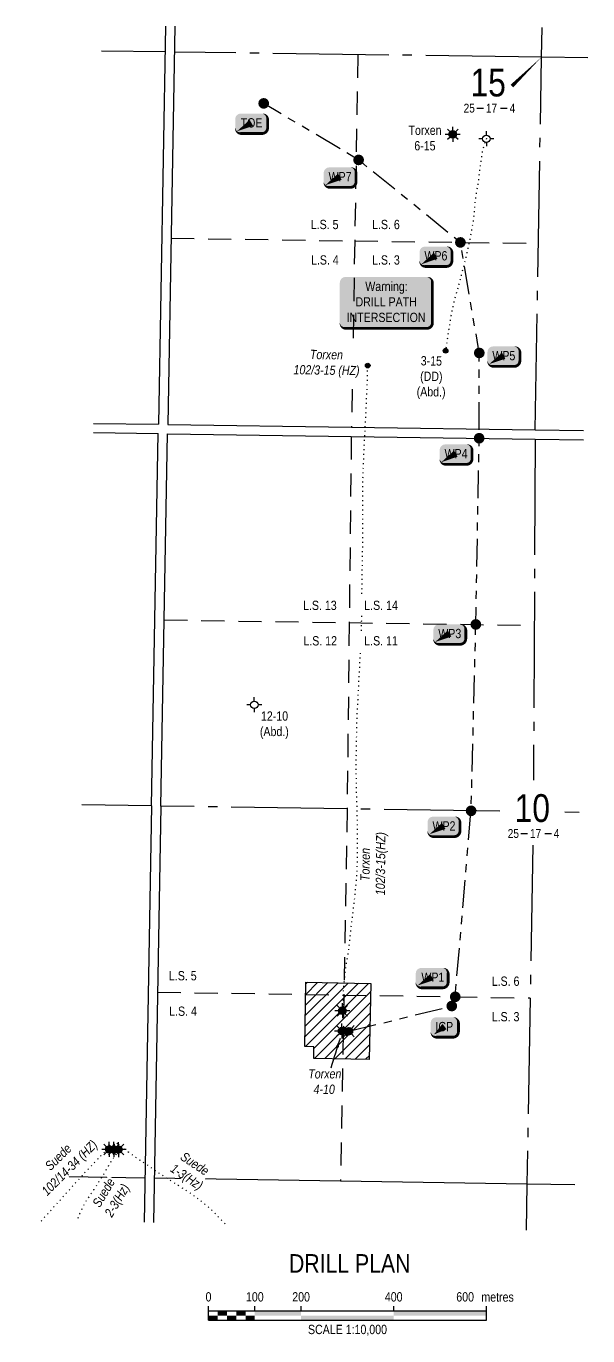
# Model space of a CAD drawing. Extents: x 404739 to 410739, y 5662630 to 5665562.
# Drawn here: x 409774 to 410380, y 5662630 to 5664044 of the extents above; entities that cross this region are included whole.
import ezdxf
from ezdxf.enums import TextEntityAlignment as Align

# ---------------------------------------------------------------- set-up
doc = ezdxf.new("R2010")
doc.units = 0
doc.header["$LTSCALE"] = 5
doc.header["$PDSIZE"] = 0.5
for name, pattern in [('foc-DOT', [1, 0.2, -0.8]), ('foc-DRILLPATH', [14.75, 6, -1.75, 1.75, -1.75, 1.75, -1.75]), ('foc-LSD', [8, 5, -3]), ('foc-QUARTERLINE', [33, 25, -3, 2, -3])]:
    doc.linetypes.add(name, pattern=pattern)
for name, color, linetype in [('10', 1, 'Continuous'), ('9', 3, 'Continuous'), ('ABADATA-DRILL', 8, 'foc-DOT'), ('ABADATA-DRILL-T', 8, 'Continuous'), ('AS-OWNER', 7, 'Continuous'), ('DETAIL-T', 7, 'Continuous'), ('L-2', 7, 'Continuous'), ('L-BD', 7, 'Continuous'), ('L-MON', 1, 'Continuous'), ('L-SEC', 7, 'Continuous'), ('L-SECLBL', 7, 'Continuous'), ('L-SECQ', 8, 'foc-QUARTERLINE'), ('L-SECTION-LSD', 7, 'foc-LSD'), ('locations_6b7d3360-7d74-4', 7, 'Continuous'), ('locations_c0d7ef30-fd61-4', 7, 'Continuous'), ('P-PDRILLPATH', 12, 'foc-DRILLPATH'), ('P-PROPOSED', 10, 'Continuous'), ('P-PROPOSED-EXISTING-H', 59, 'Continuous')]:
    doc.layers.add(name, color=color, linetype=linetype)
doc.styles.add('100L', font='ARIALN.TTF', dxfattribs={"height": 11})
doc.styles.add('80', font='ARIALN.TTF', dxfattribs={"height": 10})
doc.styles.add('80CG', font='ARIALN.TTF', dxfattribs={"height": 10})
doc.styles.add('80L', font='ARIALN.TTF', dxfattribs={"height": 10})
doc.styles.add('SIMPLEX', font='ARIALN.TTF')
doc.dimstyles.new('Compass 5 000', dxfattribs={"dimscale": 5, "dimtxt": 9, "dimasz": 2, "dimexe": 0.2, "dimexo": 0.0625, "dimgap": 0.5, "dimtad": 0, "dimtih": 1, "dimtoh": 1, "dimzin": 0, "dimdsep": 46, "dimtxsty": '80CG', "dimcen": 0.1, "dimse1": 1, "dimse2": 1, "dimclrd": 256, "dimclrt": 256, "dimaunit": 1, "dimadec": 4, "dimazin": 0, "dimtfac": 0.06, "dimtofl": 0, "dimtmove": 0, "dimatfit": 1, "dimfxl": 0.2, "dimtolj": 1, "dimtzin": 0, "dimlwd": -1, "dimarcsym": 0})

# ---------------------------------------------------------------- blocks, each defined once
blk = doc.blocks.new('WC')
at = {"layer": 'L-MON'}
h = blk.add_hatch(color=255, dxfattribs=at)
h.dxf.hatch_style = 1
edge = h.paths.add_edge_path()
edge.add_arc((0, 0), 0.9, 0, 360)
at = {"layer": 'L-MON', "color": 240, "flags": 128}
for points in [[(-0.62, 0.5), (-1.23, 1.12)], [(0.52, 0.61), (1.13, 1.21)], [(-1.18, -1.18), (-0.56, -0.57)], [(1.16, -1.18), (0.56, -0.57)]]:
    blk.add_lwpolyline(points, dxfattribs=at)
at = {"layer": 'L-MON', "color": 240}
for radius in [0.8, 0.373]:
    blk.add_circle((0, 0), radius, dxfattribs=at)
blk = doc.blocks.new('GAS')
h = blk.add_hatch(color=255)
h.dxf.hatch_style = 1
edge = h.paths.add_edge_path()
edge.add_arc((0, 0), 0.9, 0, 360)
for p, q in [((-0.81, 0), (-1.62, 0)), ((-0.57, 0.57), (-1.14, 1.14)), ((0, 0.81), (0, 1.62)), ((0.57, 0.57), (1.14, 1.14)), ((1.62, 0), (0.81, 0)), ((-0.57, -0.57), (-1.14, -1.14)), ((0, -0.81), (0, -1.62)), ((1.14, -1.14), (0.57, -0.57))]:
    blk.add_line(p, q)
blk.add_circle((0, 0), 0.8)
blk = doc.blocks.new('GABD')
for p, q in [((-0.81, 0), (-1.62, 0)), ((0, 0.81), (0, 1.62)), ((1.62, 0), (0.81, 0)), ((0, -0.81), (0, -1.62))]:
    blk.add_line(p, q)
blk.add_circle((0, 0), 0.8)
blk = doc.blocks.new('L-SECLBL')
at = {"layer": '9', "color": 7}
for p, q in [((-5.1, -27.8), (-12.3, -27.8)), ((20.7, -27.8), (13.5, -27.8))]:
    blk.add_line(p, q, dxfattribs=at)
at = {"layer": '10', "color": 2, "style": 'SIMPLEX'}
blk.add_attdef('SEC', text='', height=30, dxfattribs=at).set_placement((0, 0), align=Align.MIDDLE)
at = {"layer": '10', "color": 5, "style": '80L'}
blk.add_attdef('TWP', text='', height=9.5, dxfattribs=at).set_placement((-14.4, -27.4), align=Align.MIDDLE_RIGHT)
blk.add_attdef('RGE', text='', height=9.5, dxfattribs=at).set_placement((3.6, -27.4), align=Align.MIDDLE_CENTER)
blk.add_attdef('MER', text='', height=9.5, dxfattribs=at).set_placement((23.2, -27.4), align=Align.MIDDLE_LEFT)
blk = doc.blocks.new('BH-Existing')
at = {"layer": 'ABADATA-DRILL-T'}
h = blk.add_hatch(color=256, dxfattribs=at)
h.dxf.hatch_style = 1
edge = h.paths.add_edge_path()
edge.add_arc((0, 0), 0.5, 0, 360)
blk.add_circle((0, 0), 0.5, dxfattribs=at)
blk = doc.blocks.new('*U397')
at = {"color": 0}
for p, q in [((-150, 0), (-150, 15)), ((-100, 10), (-100, 15)), ((-50, 10), (-50, 15)), ((50, 10), (50, 15)), ((150.2, 0), (150.2, 15)), ((-150, 10), (150.2, 10)), ((-150, 0), (150.2, 0))]:
    blk.add_line(p, q, dxfattribs=at)
for points in [[(-150, 5), (-140, 5), (-150, 0), (-140, 0)], [(-140, 10), (-130, 10), (-140, 5), (-130, 5)], [(-130, 5), (-120, 5), (-130, 0), (-120, 0)], [(-120, 10), (-110, 10), (-120, 5), (-110, 5)], [(-110, 5), (-100, 5), (-110, 0), (-100, 0)], [(-100, 10), (-50, 10), (-100, 5), (-50, 5)], [(-50, 5), (50, 5), (-50, 0), (50, 0)], [(50, 10), (150.2, 10), (50, 5), (150.2, 5)]]:
    blk.add_solid(points, dxfattribs=at)
at = {"color": 0, "style": '80'}
blk.add_text('metres', height=10, dxfattribs=at).set_placement((162.2, 20), align=Align.CENTER)
at = {"color": 0, "char_height": 10, "style": '80'}
for s, insert, attachment_point in [('0', (-150, 30.2), 2), ('100', (-100, 30.2), 2), ('200', (-50, 30.2), 2), ('400', (50, 30.2), 2), ('600', (136.7, 30.2), 3), ('SCALE 1:10,000', (0.1, -5), 2)]:
    blk.add_mtext(s, dxfattribs=dict(at, insert=insert, attachment_point=attachment_point))
blk = doc.blocks.new('plbh')
at = {"layer": 'L-MON'}
h = blk.add_hatch(color=255, dxfattribs=at)
h.dxf.hatch_style = 1
edge = h.paths.add_edge_path()
edge.add_arc((0, 0), 1.16, 0, 360)
h = blk.add_hatch(color=256, dxfattribs=at)
h.dxf.hatch_style = 1
h.paths.add_polyline_path([(-0.96, 0, 1), (0.96, 0, 1)])
h.paths.add_polyline_path([(0.91, 0, -1), (-0.91, 0, -1)], flags=16)
h.paths.add_polyline_path([(0.45, 0, -1), (-0.45, 0, -1)], flags=0)
h = blk.add_hatch(color=256, dxfattribs=at)
h.dxf.hatch_style = 1
h.paths.add_polyline_path([(-0.45, 0, 1), (0.45, 0, 1)])
h.paths.add_polyline_path([(0.4, 0, -1), (-0.4, 0, -1)], flags=16)
at = {"layer": 'L-MON', "color": 240}
for radius in [0.96, 0.91, 0.45, 0.4]:
    blk.add_circle((0, 0), radius, dxfattribs=at)
blk = doc.blocks.new('*U559')
h = blk.add_hatch(color=59)
edge = h.paths.add_edge_path()
edge.add_line((-9, -11.5), (9, -11.5))
edge.add_arc((9, -5.5), 6, 270, 360)
edge.add_line((15, -5.5), (15, 4))
edge.add_arc((9, 4), 6, 0, 90)
edge.add_line((9, 10), (-9, 10))
edge.add_arc((-9, 4), 6, 90, 180)
edge.add_line((-15, 4), (-15, -5.5))
edge.add_arc((-9, -5.5), 6, 180, 270)
at = {"color": 1, "flags": 128}
blk.add_lwpolyline([(-9, -11.5, 3, 3, 0), (9, -11.5, 3, 3, 0.414214), (15, -5.5, 3, 3, 0), (15, 4, 3, 0, 0.414214), (9, 10, 0, 0, 0), (-9, 10, 0, 0, 0.414214), (-15, 4, 0, 0, 0), (-15, -5.5, 0, 3, 0.414214)], format="xyseb", close=True, dxfattribs=at)
blk.add_lwpolyline([(-11.4, -8.5, 0, 7.5, 0), (0, 0, 0, 0, 0)], format="xyseb", dxfattribs=at)
at = {"color": 1, "style": '80'}
blk.add_attdef('ENTER_TEXT_001', (-36, -5), '', height=10, dxfattribs=at)
blk = doc.blocks.new('*U560')
h = blk.add_hatch(color=59)
edge = h.paths.add_edge_path()
edge.add_line((-11.5, -11.5), (11.5, -11.5))
edge.add_arc((11.5, -5.5), 6, 270, 360)
edge.add_line((17.5, -5.5), (17.5, 4))
edge.add_arc((11.5, 4), 6, 0, 90)
edge.add_line((11.5, 10), (-11.5, 10))
edge.add_arc((-11.5, 4), 6, 90, 180)
edge.add_line((-17.5, 4), (-17.5, -5.5))
edge.add_arc((-11.5, -5.5), 6, 180, 270)
at = {"color": 1, "flags": 128}
blk.add_lwpolyline([(-15.6, -9.1, 0, 7.5, 0), (0, 0, 0, 0, 0)], format="xyseb", dxfattribs=at)
blk.add_lwpolyline([(-11.5, -11.5, 3, 3, 0), (11.5, -11.5, 3, 3, 0.414214), (17.5, -5.5, 3, 3, 0), (17.5, 4, 3, 0, 0.414214), (11.5, 10, 0, 0, 0), (-11.5, 10, 0, 0, 0.414214), (-17.5, 4, 0, 0, 0), (-17.5, -5.5, 0, 3, 0.414214)], format="xyseb", close=True, dxfattribs=at)
at = {"color": 1, "style": '80'}
blk.add_attdef('ENTER_TEXT_001', (-36, -5), '', height=10, dxfattribs=at)
blk = doc.blocks.new('*U561')
h = blk.add_hatch(color=50)
edge = h.paths.add_edge_path()
edge.add_line((-44, -28.5), (44, -28.5))
edge.add_arc((44, -22.5), 6, 270, 360)
edge.add_line((50, -22.5), (50, 21))
edge.add_arc((44, 21), 6, 0, 90)
edge.add_line((44, 27), (-44, 27))
edge.add_arc((-44, 21), 6, 90, 180)
edge.add_line((-50, 21), (-50, -22.5))
edge.add_arc((-44, -22.5), 6, 180, 270)
at = {"color": 240, "flags": 128}
blk.add_lwpolyline([(-44, -28.5, 3, 3, 0), (44, -28.5, 3, 3, 0.414214), (50, -22.5, 3, 3, 0), (50, 21, 3, 0, 0.414214), (44, 27, 0, 0, 0), (-44, 27, 0, 0, 0.414214), (-50, 21, 0, 0, 0), (-50, -22.5, 0, 3, 0.414214)], format="xyseb", close=True, dxfattribs=at)
at = {"color": 240, "style": '80'}
blk.add_attdef('ENTER_TEXT_001', (-26.8, -4.9), '', height=10, dxfattribs=at)

msp = doc.modelspace()

# ---------------------------------------------------------------- hatches: boundary and pattern name
at = {"layer": 'P-PROPOSED-EXISTING-H'}
h = msp.add_hatch(dxfattribs=at)
h.set_pattern_fill('ANSI31', color=256, scale=2.498922)
h.set_pattern_definition([(45, (-8106.837, 1878.961), (-5.610239728, 5.610239728), [])])
h.paths.add_polyline_path([(410144.425, 5662928.74), (410084.46, 5662929.832), (410084.688, 5662942.325), (410074.694, 5662942.507), (410075.96, 5663011.966), (410145.918, 5663010.691)])

# ---------------------------------------------------------------- linework, layer by layer
at = {"layer": 'ABADATA-DRILL', "flags": 128}
for points in [[(410271.023, 5663922.272), (410271.013, 5663922.287), (410270.959, 5663922.353), (410270.918, 5663922.304), (410270.836, 5663922.185), (410270.749, 5663922.067), (410270.702, 5663921.938), (410270.447, 5663921.412), (410269.865, 5663920.147), (410269.158, 5663918.319), (410268.455, 5663916.166), (410267.649, 5663913.58), (410266.804, 5663910.46), (410266.109, 5663906.806), (410265.475, 5663902.582), (410264.793, 5663897.953), (410264.021, 5663892.741), (410263.314, 5663887.278), (410262.714, 5663881.887), (410262.076, 5663876.628), (410261.201, 5663871.222), (410260.236, 5663865.563), (410259.308, 5663859.729), (410258.516, 5663853.972), (410257.98, 5663848.23), (410257.559, 5663842.522), (410256.942, 5663836.707), (410256.08, 5663830.966), (410255.122, 5663825.417), (410254.135, 5663819.914), (410253.077, 5663814.347), (410251.871, 5663808.667), (410250.559, 5663802.879), (410249.237, 5663797.107), (410248.008, 5663791.518), (410246.648, 5663786.111), (410245.143, 5663780.766), (410243.761, 5663775.53), (410242.535, 5663770.396), (410241.132, 5663765.13), (410239.424, 5663759.579), (410237.693, 5663753.859), (410236.151, 5663748.105), (410234.87, 5663742.392), (410234.018, 5663738.321), (410233.654, 5663736.662), (410232.54, 5663731.091), (410232.33, 5663729.934), (410231.559, 5663725.357), (410230.649, 5663719.427), (410230.438, 5663718.206), (410230.152, 5663716.451), (410229.56, 5663712.401), (410229.128, 5663709.458), (410226.78, 5663693.377)], [(410115.986, 5662982.017), (410115.986, 5662982.017), (410115.986, 5662982.017), (410115.982, 5662982.042), (410115.941, 5662982.848), (410116.184, 5662983.864), (410116.718, 5662984.65), (410117.187, 5662984.857), (410117.262, 5662984.58), (410117.227, 5662984.586), (410117.047, 5662984.344), (410116.876, 5662983.977), (410116.769, 5662983.594), (410116.662, 5662983.191), (410116.628, 5662982.971), (410116.667, 5662982.891), (410116.666, 5662982.866), (410116.676, 5662982.835), (410116.695, 5662982.815), (410116.696, 5662982.825), (410116.669, 5662983.025), (410116.624, 5662983.616), (410116.609, 5662984.462), (410116.579, 5662985.558), (410116.555, 5662987.023), (410116.541, 5662988.789), (410116.469, 5662990.66), (410116.352, 5662992.788), (410116.289, 5662995.184), (410116.327, 5662997.914), (410116.445, 5663000.912), (410116.634, 5663004.204), (410116.965, 5663007.959), (410117.397, 5663012.022), (410117.794, 5663016.391), (410118.251, 5663020.993), (410118.903, 5663025.938), (410119.654, 5663031.06), (410120.539, 5663036.435), (410121.468, 5663042.025), (410122.306, 5663047.846), (410123.045, 5663053.719), (410123.719, 5663059.848), (410124.331, 5663065.898), (410125.001, 5663072.132), (410125.767, 5663078.42), (410126.556, 5663084.822), (410127.344, 5663091.229), (410128.151, 5663097.83), (410128.734, 5663103.111), (410129.52, 5663111.068), (410130.164, 5663118.058), (410130.709, 5663124.579), (410131.163, 5663131.287), (410131.46, 5663137.878), (410131.591, 5663144.452), (410131.652, 5663151.007), (410131.7, 5663157.407), (410131.701, 5663163.943), (410131.66, 5663170.405), (410131.616, 5663176.992), (410131.558, 5663183.619), (410131.455, 5663190.211), (410131.304, 5663196.655), (410131.116, 5663203.259), (410130.897, 5663209.824), (410130.7, 5663216.489), (410130.576, 5663223.072), (410130.488, 5663229.68), (410130.384, 5663236.268), (410130.281, 5663242.89), (410130.278, 5663249.507), (410130.402, 5663256.24), (410130.549, 5663262.814), (410130.656, 5663269.418), (410130.76, 5663275.917), (410130.872, 5663282.796), (410130.993, 5663289.65), (410131.19, 5663296.533), (410131.492, 5663303.408), (410131.853, 5663310.283), (410132.22, 5663317.163), (410132.557, 5663324.033), (410132.913, 5663330.893), (410133.305, 5663337.777), (410133.696, 5663344.641), (410134.063, 5663351.531), (410134.425, 5663358.44), (410134.786, 5663365.28), (410135.108, 5663372.165), (410135.385, 5663379.066), (410135.636, 5663385.903), (410135.888, 5663392.815), (410136.13, 5663399.687), (410136.306, 5663406.52), (410136.402, 5663413.394), (410136.464, 5663420.269), (410136.496, 5663427.179), (410136.512, 5663434.04), (410136.559, 5663440.935), (410136.651, 5663447.82), (410136.802, 5663454.653), (410136.954, 5663461.547), (410137.065, 5663468.386), (410137.177, 5663475.28), (410137.269, 5663482.194), (410137.321, 5663489.094), (410137.302, 5663495.926), (410137.269, 5663502.807), (410137.325, 5663509.963), (410137.442, 5663516.552), (410137.514, 5663523.181), (410137.55, 5663529.772), (410137.579, 5663536.217), (410137.596, 5663542.828), (410137.578, 5663549.399), (410137.595, 5663556.06), (410137.787, 5663562.643), (410138.064, 5663569.254), (410138.34, 5663575.84), (410138.617, 5663582.456), (410138.899, 5663589.067), (410139.238, 5663595.792), (410139.604, 5663602.357), (410139.956, 5663608.952), (410140.276, 5663615.442), (410140.627, 5663622.292), (410140.989, 5663629.212), (410141.309, 5663636.237), (410141.575, 5663643.108), (410141.902, 5663649.999), (410142.269, 5663656.878), (410142.526, 5663663.77), (410142.615, 5663669.674), (410142.668, 5663677.169), (410142.667, 5663677.419)], [(409868.192, 5662831.962), (409868.192, 5662831.962), (409868.192, 5662831.962), (409868.197, 5662831.962), (409868.223, 5662831.992), (409868.254, 5662832.031), (409868.264, 5662832.061), (409868.27, 5662832.101), (409868.291, 5662832.145), (409868.327, 5662832.2), (409868.363, 5662832.249), (409868.404, 5662832.303), (409868.449, 5662832.347), (409868.5, 5662832.382), (409868.571, 5662832.41), (409868.646, 5662832.449), (409868.717, 5662832.508), (409868.794, 5662832.586), (409868.89, 5662832.675), (409868.987, 5662832.748), (409869.088, 5662832.836), (409869.19, 5662832.959), (409869.269, 5662833.158), (409869.288, 5662833.393), (409869.292, 5662833.588), (409869.305, 5662833.758), (409869.313, 5662833.937), (409869.342, 5662834.157), (409869.411, 5662834.401), (409869.48, 5662834.64), (409869.505, 5662834.879), (409869.514, 5662835.109), (409869.513, 5662835.339), (409869.507, 5662835.594), (409869.478, 5662835.89), (409869.419, 5662836.231), (409869.335, 5662836.577), (409869.25, 5662836.864), (409869.189, 5662837.085), (409869.162, 5662837.246), (409869.159, 5662837.386), (409869.161, 5662837.496), (409869.182, 5662837.555), (409869.228, 5662837.615), (409869.285, 5662837.714), (409869.357, 5662837.857), (409869.431, 5662838.036), (409869.484, 5662838.21), (409869.526, 5662838.364), (409869.573, 5662838.459), (409869.664, 5662838.532), (409869.816, 5662838.614), (409869.983, 5662838.711), (409870.13, 5662838.809), (409870.286, 5662838.891), (409870.452, 5662838.953), (409870.623, 5662839.03), (409870.785, 5662839.097), (409870.91, 5662839.1), (409871.009, 5662839.033), (409871.101, 5662838.911), (409871.263, 5662838.739), (409871.328, 5662838.687), (409871.658, 5662838.446), (409872.326, 5662838.005), (409873.226, 5662837.458), (409874.269, 5662836.755), (409875.413, 5662835.884), (409876.686, 5662834.897), (409878.16, 5662833.725), (409879.856, 5662832.345), (409881.828, 5662830.719), (409884.017, 5662828.975), (409886.485, 5662827.146), (409889.187, 5662825.268), (409892.052, 5662823.286), (409895.075, 5662821.172), (409898.402, 5662818.983), (409902.061, 5662816.662), (409905.966, 5662814.078), (409910.035, 5662811.22), (409914.268, 5662808.264), (409918.706, 5662805.255), (409923.272, 5662802.208), (409927.979, 5662799.179), (409932.88, 5662796.111), (409937.91, 5662792.941), (409942.994, 5662789.731), (409948.126, 5662786.459), (409953.296, 5662783.011), (409958.466, 5662779.309), (409963.561, 5662775.368), (409968.588, 5662771.168), (409973.494, 5662766.725), (409978.292, 5662762.054), (409983.007, 5662757.204), (409987.735, 5662752.284), (409988.871, 5662751.104)], [(409863.187, 5662831.995), (409863.187, 5662831.995), (409863.367, 5662832.317), (409863.383, 5662832.337), (409863.419, 5662832.396), (409863.465, 5662832.471), (409863.497, 5662832.565), (409863.524, 5662832.664), (409863.54, 5662832.764), (409863.537, 5662832.874), (409863.511, 5662833.085), (409863.503, 5662833.17), (409863.474, 5662833.255), (409863.441, 5662833.341), (409863.407, 5662833.437), (409863.384, 5662833.522), (409863.364, 5662833.533), (409863.368, 5662833.457), (409863.391, 5662833.372), (409863.43, 5662833.301), (409863.464, 5662833.251), (409863.498, 5662833.2), (409863.507, 5662833.155), (409863.507, 5662833.135), (409863.497, 5662833.125), (409863.471, 5662833.101), (409863.456, 5662833.066), (409863.465, 5662833.051), (409863.495, 5662833.045), (409863.52, 5662833.025), (409863.479, 5662832.95), (409863.408, 5662832.932), (409863.328, 5662832.918), (409863.263, 5662832.904), (409863.208, 5662832.9), (409863.168, 5662832.906), (409863.128, 5662832.907), (409863.082, 5662832.882), (409863.042, 5662832.838), (409863.006, 5662832.784), (409862.98, 5662832.729), (409862.964, 5662832.664), (409862.952, 5662832.6), (409862.926, 5662832.535), (409862.895, 5662832.481), (409862.854, 5662832.426), (409862.829, 5662832.392), (409862.809, 5662832.412), (409862.785, 5662832.448), (409862.765, 5662832.478), (409862.765, 5662832.493), (409862.766, 5662832.498), (409862.766, 5662832.518), (409862.776, 5662832.548), (409862.802, 5662832.577), (409862.833, 5662832.612), (409862.863, 5662832.641), (409862.903, 5662832.661), (409862.944, 5662832.695), (409862.98, 5662832.749), (409863.016, 5662832.779), (409863.02, 5662832.774), (409862.979, 5662832.684), (409862.799, 5662832.407), (409862.455, 5662831.928), (409861.904, 5662831.293), (409861.076, 5662830.563), (409859.995, 5662829.687), (409858.68, 5662828.585), (409857.121, 5662827.218), (409855.39, 5662825.528), (409853.52, 5662823.526), (409851.499, 5662821.272), (409849.306, 5662818.845), (409846.871, 5662816.333), (409844.203, 5662813.695), (409841.336, 5662810.796), (409838.314, 5662807.629), (409835.138, 5662804.175), (409834.306, 5662803.254), (409831.827, 5662800.493), (409789.025, 5662752.914)], [(409873.197, 5662831.873), (409873.197, 5662831.873), (409873.197, 5662831.873), (409873.243, 5662831.927), (409873.294, 5662831.981), (409873.32, 5662832.021), (409873.336, 5662832.071), (409873.357, 5662832.13), (409873.383, 5662832.18), (409873.414, 5662832.229), (409873.45, 5662832.284), (409873.486, 5662832.333), (409873.526, 5662832.382), (409873.557, 5662832.437), (409873.568, 5662832.492), (409873.574, 5662832.551), (409873.57, 5662832.592), (409873.545, 5662832.607), (409873.511, 5662832.618), (409873.471, 5662832.648), (409873.417, 5662832.679), (409873.367, 5662832.685), (409873.306, 5662832.666), (409873.236, 5662832.632), (409873.145, 5662832.599), (409873.075, 5662832.56), (409873.029, 5662832.541), (409872.975, 5662832.562), (409872.905, 5662832.603), (409872.816, 5662832.635), (409872.721, 5662832.672), (409872.623, 5662832.733), (409872.514, 5662832.795), (409872.399, 5662832.842), (409872.295, 5662832.854), (409872.21, 5662832.851), (409872.164, 5662832.832), (409872.208, 5662832.741), (409872.335, 5662832.583), (409872.468, 5662832.466), (409872.596, 5662832.374), (409872.72, 5662832.282), (409872.853, 5662832.204), (409872.987, 5662832.152), (409873.121, 5662832.104), (409873.27, 5662832.047), (409873.404, 5662831.974), (409873.463, 5662831.923), (409873.488, 5662831.883), (409873.492, 5662831.843), (409873.471, 5662831.813), (409873.441, 5662831.779), (409873.42, 5662831.749), (409873.41, 5662831.719), (409873.399, 5662831.699), (409873.389, 5662831.68), (409873.389, 5662831.66), (409873.388, 5662831.655), (409873.394, 5662831.664), (409873.404, 5662831.684), (409873.439, 5662831.704), (409873.5, 5662831.713), (409873.514, 5662831.697), (409873.492, 5662831.578), (409873.294, 5662831.111), (409872.874, 5662830.278), (409872.273, 5662829.129), (409871.532, 5662827.672), (409870.571, 5662825.919), (409869.316, 5662823.946), (409867.791, 5662821.748), (409866.117, 5662819.262), (409864.302, 5662816.474), (409862.446, 5662813.341), (409860.548, 5662809.809), (409858.394, 5662805.937), (409855.855, 5662801.772), (409853.015, 5662797.346), (409849.947, 5662792.68), (409847.005, 5662788.367), (409846.63, 5662787.823), (409843.297, 5662782.887), (409840.038, 5662777.909), (409837.733, 5662774.259), (409836.882, 5662772.844), (409834.062, 5662767.528), (409831.632, 5662761.926), (409829.569, 5662756.112), (409829.102, 5662754.424)]]:
    msp.add_lwpolyline(points, dxfattribs=at)
at = {"layer": 'L-BD'}
for p, q in [((409924.425, 5664043.592), (409916.789, 5663613.996)), ((409934.48, 5664043.56), (409926.842, 5663613.85)), ((409846.692, 5663605.018), (409916.611, 5663604.002)), ((409846.837, 5663615.012), (409916.789, 5663613.996)), ((409909.432, 5663202.3), (409916.611, 5663604.002)), ((409919.484, 5663202.12), (409926.664, 5663603.822)), ((409926.664, 5663603.856), (410323.338, 5663598.094)), ((409926.842, 5663613.85), (410323.507, 5663608.088)), ((410323.507, 5663608.088), (410375.669, 5663607.331)), ((410323.338, 5663598.094), (410375.524, 5663597.336))]:
    msp.add_line(p, q, dxfattribs=at)
at = {"layer": 'L-SEC', "flags": 128}
for points in [[(409909.432, 5663202.3), (409901.24, 5662752.925)], [(409919.486, 5663202.144), (409911.293, 5662752.716)], [(409902.11, 5662800.676), (409799.95, 5662802.31)], [(410314.524, 5662794.077), (409912.165, 5662800.515)], [(410366.204, 5662793.25), (410314.524, 5662794.077)]]:
    msp.add_lwpolyline(points, dxfattribs=at)
at = {"layer": 'L-SECLBL', "flags": 128}
msp.add_lwpolyline([(410330.328, 5664010.234, 0, 3.998, 0), (410298.336, 5663978.992, 0, 0, 0)], format="xyseb", dxfattribs=at)
at = {"layer": 'L-SECQ'}
for p, q in [((410330.328, 5664010.234), (410330.872, 5664042.306)), ((409923.931, 5664015.824), (409855.31, 5664016.768)), ((410330.328, 5664010.234), (409933.984, 5664015.686)), ((410323.507, 5663608.088), (410330.328, 5664010.234)), ((410380.302, 5664009.547), (410330.328, 5664010.234)), ((410323.338, 5663598.094), (410321.614, 5663229.877)), ((410285.408, 5663196.472), (409919.485, 5663202.144)), ((410370.863, 5663195.147), (410355.34, 5663195.388)), ((410320.834, 5663159.933), (410314.524, 5662794.077)), ((410314.524, 5662794.077), (410313.667, 5662744.354))]:
    msp.add_line(p, q, dxfattribs=at)
at = {"layer": 'L-SECQ', "flags": 128}
msp.add_lwpolyline([(409909.432, 5663202.3), (409834.011, 5663203.469)], dxfattribs=at)
at = {"layer": 'L-SECTION-LSD'}
for p, q in [((410132.156, 5664012.96), (410128.665, 5663811.965)), ((409930.413, 5663814.768), (410128.665, 5663811.965)), ((410128.665, 5663811.965), (410125.174, 5663610.969)), ((410128.665, 5663811.965), (410326.918, 5663809.161)), ((410125.001, 5663600.975), (410122.735, 5663399.987)), ((409923.074, 5663402.971), (410122.735, 5663399.987)), ((410122.735, 5663399.987), (410120.47, 5663199.028)), ((410122.735, 5663399.987), (410322.396, 5663397.003)), ((410120.47, 5663199.028), (410113.344, 5662797.296)), ((409915.825, 5663001.329), (410317.99, 5662994.995))]:
    msp.add_line(p, q, dxfattribs=at)
at = {"layer": 'locations_6b7d3360-7d74-4'}
msp.add_line((410234.464, 5663926.866), (410234.464, 5663926.866), dxfattribs=at)
at = {"layer": 'locations_c0d7ef30-fd61-4'}
for p in [(410234.464, 5663926.866), (410234.464, 5663926.866), (410142.67, 5663677.43)]:
    msp.add_point(p, dxfattribs=at)
at = {"layer": 'P-PDRILLPATH', "flags": 128}
msp.add_lwpolyline([(410122.433, 5662959.129), (410233.467, 5662986.316), (410237.148, 5662996.254), (410254.302, 5663196.918), (410259.395, 5663398.088), (410262.985, 5663598.971), (410263.121, 5663690.997), (410242.747, 5663810.254), (410132.861, 5663899.322), (410030.473, 5663960.29)], dxfattribs=at)
at = {"layer": 'P-PROPOSED', "flags": 128}
msp.add_lwpolyline([(410144.425, 5662928.74), (410084.46, 5662929.832), (410084.688, 5662942.325), (410074.694, 5662942.507), (410075.96, 5663011.966), (410145.918, 5663010.691)], close=True, dxfattribs=at)

# ---------------------------------------------------------------- block references
at = {"layer": 'ABADATA-DRILL-T'}
for name, p, xscale, yscale, zscale in [('GAS', (410234.464, 5663926.866), 4.997843850000007, 4.997843850000007, 4.997843850000007), ('GABD', (410270.749, 5663922.067), 4.997843850000007, 4.997843850000007, 4.997843850000007), ('BH-Existing', (410226.78, 5663693.377), 4.997843850000012, 4.997843850000012, 4.997843850000012), ('BH-Existing', (410142.667, 5663677.419), 4.997843850000016, 4.997843850000016, 4.997843850000016), ('GABD', (410020.271, 5663311.355), 4.997843850000007, 4.997843850000007, 4.997843850000007), ('GAS', (410115.323, 5662981.247), 4.997843850000007, 4.997843850000007, 4.997843850000007), ('GAS', (410114.933, 5662959.327), 4.997843850000007, 4.997843850000007, 4.997843850000007), ('GAS', (409873.677, 5662831.478), 4.997843850000007, 4.997843850000007, 4.997843850000007)]:
    msp.add_blockref(name, p, dxfattribs=dict(at, xscale=xscale, yscale=yscale, zscale=zscale))
at = {"layer": 'AS-OWNER'}
ref = msp.add_blockref('*U560', (410017.124, 5663939.3), dxfattribs=at)
ref.add_attrib('ENTER_TEXT_001', 'TOE', (410005.511, 5663934.297), dxfattribs={"layer": '0', "color": 1, "height": 10, "style": '80'})
ref = msp.add_blockref('*U560', (410112.63, 5663881.204), dxfattribs=at)
ref.add_attrib('ENTER_TEXT_001', 'WP7', (410100.413, 5663876.204), dxfattribs={"layer": '0', "color": 1, "height": 10, "style": '80'})
ref = msp.add_blockref('*U560', (410216.109, 5663795.813), dxfattribs=at)
ref.add_attrib('ENTER_TEXT_001', 'WP6', (410203.892, 5663790.878), dxfattribs={"layer": '0', "color": 1, "height": 10, "style": '80'})
ref = msp.add_blockref('*U560', (410289.472, 5663688.036), dxfattribs=at)
ref.add_attrib('ENTER_TEXT_001', 'WP5', (410277.221, 5663683.121), dxfattribs={"layer": '0', "color": 1, "height": 10, "style": '80'})
ref = msp.add_blockref('*U560', (410237.855, 5663582.333), dxfattribs=at)
ref.add_attrib('ENTER_TEXT_001', 'WP4', (410225.648, 5663577.333), dxfattribs={"layer": '0', "color": 1, "height": 10, "style": '80'})
ref = msp.add_blockref('*U560', (410231.071, 5663388.205), dxfattribs=at)
ref.add_attrib('ENTER_TEXT_001', 'WP3', (410218.854, 5663383.27), dxfattribs={"layer": '0', "color": 1, "height": 10, "style": '80'})
ref = msp.add_blockref('*U560', (410224.79, 5663180.676), dxfattribs=at)
ref.add_attrib('ENTER_TEXT_001', 'WP2', (410212.604, 5663175.655), dxfattribs={"layer": '0', "color": 1, "height": 10, "style": '80'})
ref = msp.add_blockref('*U560', (410212.033, 5663017.454), dxfattribs=at)
ref.add_attrib('ENTER_TEXT_001', 'WP1', (410200.604, 5663012.433), dxfattribs={"layer": '0', "color": 1, "height": 10, "style": '80'})
ref = msp.add_blockref('*U559', (410225.653, 5662964.162), dxfattribs=at)
ref.add_attrib('ENTER_TEXT_001', 'ICP', (410215.813, 5662959.159), dxfattribs={"layer": '0', "color": 1, "height": 10, "style": '80'})
at = {"layer": 'L-2', "xscale": 0.99956877, "yscale": 0.99956877, "zscale": 0.99956877}
msp.add_blockref('*U397', (410120.766, 5662647.331), dxfattribs=at)
at = {"layer": 'L-MON', "xscale": 4.997843850000007, "yscale": 4.997843850000007, "zscale": 4.997843850000007}
for name, p in [('plbh', (410030.473, 5663960.29)), ('plbh', (410132.861, 5663899.322)), ('plbh', (410242.747, 5663810.254)), ('plbh', (410263.121, 5663690.997)), ('plbh', (410262.985, 5663598.971)), ('plbh', (410259.395, 5663398.088)), ('plbh', (410254.302, 5663196.918)), ('plbh', (410237.148, 5662996.254)), ('plbh', (410233.467, 5662986.316)), ('WC', (410122.433, 5662959.129))]:
    msp.add_blockref(name, p, dxfattribs=at)
at = {"layer": 'L-SECLBL', "xscale": 0.99956877, "yscale": 0.99956877, "zscale": 0.99956877}
for p, values in [((410272.72, 5663982.564), {'SEC': '15', 'TWP': '25', 'RGE': '17', 'MER': '4'}), ((410320.358, 5663199.913), {'SEC': '10', 'TWP': '25', 'RGE': '17', 'MER': '4'})]:
    msp.add_blockref('L-SECLBL', p, dxfattribs=at).add_auto_attribs(values)

# ---------------------------------------------------------------- texts
at = {"layer": 'ABADATA-DRILL-T', "char_height": 9.99569, "attachment_point": 1, "style": '80L'}
for s, width, insert in [('\\pi1.9729;Torxen\\P\\pi8.2321;6-15', 38.49429, (410184.776, 5663936.254)), ('\\pi-1.5769;12-10\\P\\pi-2.7292;(Abd.)', 24.33778, (410029.041, 5663304.235)), ('\\pi0.77014;{\\fArial Narrow|b0|i1|c0|p34;Torxen\\P\\pi6.4873;4-10}', 35.47517, (410077.799, 5662918.188))]:
    msp.add_mtext_dynamic_manual_height_columns(s, width=width, gutter_width=50, heights=[0], dxfattribs=dict(at, insert=insert))
for s, width, insert, rotation in [('\\pi4.9844;3-15 \\P\\pi4.5923;(DD)\\P\\pi1.0775;(Abd.)', 31.95111, (410195.047, 5663687.697), 359.16779), ('\\pi18.403;{\\fArial Narrow|b0|i1|c0|p34;Torxen\\P\\pi0.065231; 102/3-15(HZ)}', 70.7412, (410134.532, 5663102.887), 89.467629)]:
    msp.add_mtext_dynamic_manual_height_columns(s, width=width, gutter_width=50, heights=[0], dxfattribs=dict(at, insert=insert, rotation=rotation))
at = {"layer": 'DETAIL-T', "color": 3, "insert": (410008.599, 5662718.59), "char_height": 19.99138, "width": 225.73681, "attachment_point": 1, "style": '80CG'}
msp.add_mtext('\\pi49.144;DRILL PLAN', dxfattribs=at)

# ---------------------------------------------------------------- leaders
at = {"layer": 'ABADATA-DRILL-T', "path_type": 1}
msp.add_leader([(410112.913, 5662951.438), (410102.75, 5662919.397)], dimstyle='Compass 5 000', override={"dimgap": 0.5, "dimtad": 0}, dxfattribs=at)

# ---------------------------------------------------------------- next in the draw order: texts
at = {"layer": 'ABADATA-DRILL-T', "char_height": 9.99569, "attachment_point": 1, "style": '80L', "bg_fill": 3, "box_fill_scale": 1.15, "bg_fill_color": 256, "bg_fill_true_color": 256, "bg_fill_transparency": 0}
for s, width, insert, rotation in [('\\pi19.565;{\\fArial Narrow|b0|i1|c0|p34;Torxen\\P\\pi2.0764;102/3-15 (HZ)}', 73.06569, (410060.863, 5663694.726), 359.16779), ('\\pi24.108;{\\fArial Narrow|b0|i1|c0|p34;Suede\\P\\pi2.4735;102/14-34 (HZ)}', 80.22829, (409776.13, 5662798.219), 44.682956)]:
    msp.add_mtext_dynamic_manual_height_columns(s, width=width, gutter_width=50, heights=[0], dxfattribs=dict(at, insert=insert, rotation=rotation))
at = {"layer": 'ABADATA-DRILL-T', "insert": (409942.766, 5662831.146), "char_height": 9.99569, "attachment_point": 1, "rotation": 326.289278, "style": '80L', "bg_fill": 3, "box_fill_scale": 1, "bg_fill_color": 256, "bg_fill_transparency": 0}
msp.add_mtext_dynamic_manual_height_columns('\\pi2.8025;{\\fArial Narrow|b0|i1|c0|p34;Suede\\P\\pi0.90697;1-3(Hz)}', width=37.61705, gutter_width=50, heights=[0], dxfattribs=at)
at = {"layer": 'L-SECTION-LSD', "attachment_point": 1, "style": '100L', "bg_fill": 3, "box_fill_scale": 1.5, "bg_fill_color": 256, "bg_fill_transparency": 0}
for s, width, insert, char_height in [('\\pi1.7709;L.S. 5', 30.40114, (410079.476, 5663834.629), 9.99569), ('L.S. 6', 30.48313, (410147.406, 5663834.629), 9.9957), ('\\pi1.9983;L.S. 4', 30.53989, (410079.476, 5663796.36), 9.99569), ('L.S. 3', 30.37591, (410147.406, 5663796.36), 9.9957), ('\\pi1.9039;L.S. 13', 36.83422, (410071.004, 5663423.671), 9.99569), ('L.S. 14', 36.9982, (410138.934, 5663423.671), 9.9957), ('\\pi2.2427;L.S. 12', 37.11172, (410071.004, 5663385.403), 9.99569), ('L.S. 11', 36.4495, (410138.934, 5663385.403), 9.9957), ('\\pi1.7709;L.S. 5', 30.40114, (409926.354, 5663024.006), 9.99569), ('L.S. 6', 30.48313, (410276.558, 5663018.1), 9.9957), ('\\pi1.9983;L.S. 4', 30.53989, (409926.354, 5662985.738), 9.99569), ('L.S. 3', 30.37591, (410276.558, 5662979.831), 9.9957)]:
    msp.add_mtext_dynamic_manual_height_columns(s, width=width, gutter_width=55, heights=[0], dxfattribs=dict(at, insert=insert, char_height=char_height))

# ---------------------------------------------------------------- next in the draw order: block references
at = {"layer": 'ABADATA-DRILL-T', "xscale": 4.997843850000007, "yscale": 4.997843850000007, "zscale": 4.997843850000007}
for p in [(409863.666, 5662831.601), (409868.672, 5662831.567)]:
    msp.add_blockref('GAS', p, dxfattribs=at)
at = {"layer": 'L-MON'}
ref = msp.add_blockref('*U561', (410162.574, 5663746.016), dxfattribs=dict(at, xscale=0.99956877, yscale=0.99956877, zscale=0.99956877))
ref.add_attrib('ENTER_TEXT_001', 'Warning:', (410140.077, 5663757.852), dxfattribs={"layer": '0', "color": 240, "height": 9.9957, "style": '80'})
ref.add_attrib('ENTER_TEXT_002', 'DRILL PATH', (410129.539, 5663741.192), dxfattribs={"layer": '0', "color": 240, "height": 9.9957, "style": '80'})
ref.add_attrib('ENTER_TEXT_003', 'INTERSECTION', (410119.888, 5663724.355), dxfattribs={"layer": '0', "color": 240, "height": 9.99569, "style": '80'})

# ---------------------------------------------------------------- next in the draw order: texts
at = {"layer": 'ABADATA-DRILL-T', "insert": (409843.439, 5662770.92), "char_height": 9.99569, "attachment_point": 1, "rotation": 59.353536, "style": '80L', "bg_fill": 3, "box_fill_scale": 1, "bg_fill_color": 256, "bg_fill_transparency": 0}
msp.add_mtext_dynamic_manual_height_columns('\\pi2.8025;{\\fArial Narrow|b0|i1|c0|p34;Suede\\P\\pi0.3956;2-3(Hz)}', width=37.61705, gutter_width=50, heights=[0], dxfattribs=at)

doc.saveas('drawing.dxf')
